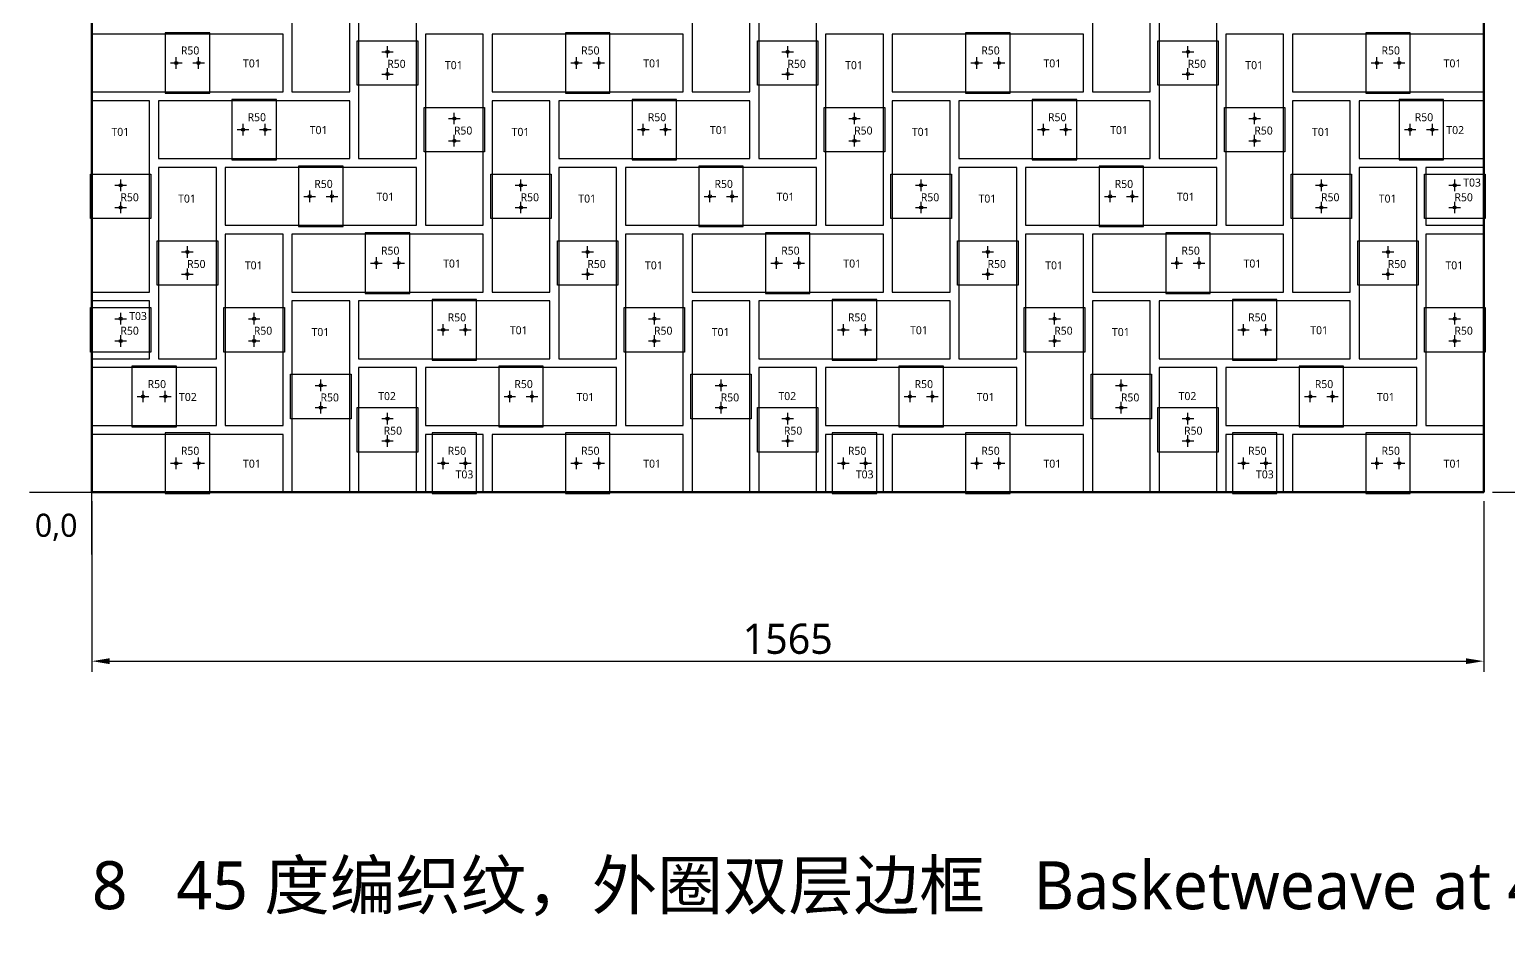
# Model space of a CAD drawing. Header units: millimetres. Extents: x -190 to 7814, y -8996 to 208.
# Drawn here: x 2502 to 4165, y -6671 to -5664 of the extents above; entities that cross this region are included whole.
import ezdxf
from ezdxf.enums import TextEntityAlignment as Align

# ---------------------------------------------------------------- set-up
doc = ezdxf.new("R2010")
doc.units = ezdxf.units.MM
for name, color, linetype in [('BOARD', 7, 'Continuous'), ('DIM', 8, 'Continuous'), ('ORIGIN', 1, 'Continuous'), ('P5_CLIP_R50', 3, 'Continuous'), ('P5_HOLE', 1, 'Continuous'), ('P5_SLIP', 7, 'Continuous'), ('P5_TXT_B', 7, 'Continuous'), ('TITLE', 7, 'Continuous')]:
    doc.layers.add(name, color=color, linetype=linetype)
doc.styles.add('CN', font='msyh.ttc')
doc.dimstyles.new('MM', dxfattribs={"dimtxt": 34, "dimasz": 20, "dimexe": 12, "dimexo": 10, "dimgap": 8, "dimtad": 1, "dimdec": 1, "dimdsep": 46, "dimtxsty": 'CN', "dimcen": 2.5, "dimazin": 3, "dimtfac": 1, "dimtmove": 0, "dimatfit": 3})

msp = doc.modelspace()

# ---------------------------------------------------------------- linework, layer by layer
at = {"layer": 'BOARD', "lineweight": 50}
msp.add_lwpolyline([(2572.5, -6183.5), (4137.5, -6183.5), (4137.5, -4768.5), (2572.5, -4768.5)], close=True, dxfattribs=at)
at = {"layer": 'ORIGIN'}
for p, q in [((2572.5, -6253.5), (2572.5, -6093.5)), ((2502.5, -6183.5), (2662.5, -6183.5))]:
    msp.add_line(p, q, dxfattribs=at)
at = {"layer": 'P5_CLIP_R50'}
for points in [[(2655, -5735), (2705, -5735), (2705, -5667), (2655, -5667)], [(3105, -5735), (3155, -5735), (3155, -5667), (3105, -5667)], [(3555, -5735), (3605, -5735), (3605, -5667), (3555, -5667)], [(4005, -5735), (4055, -5735), (4055, -5667), (4005, -5667)], [(2871, -5726), (2871, -5676), (2939, -5676), (2939, -5726)], [(3321, -5726), (3321, -5676), (3389, -5676), (3389, -5726)], [(3771, -5726), (3771, -5676), (3839, -5676), (3839, -5726)], [(2730, -5810), (2780, -5810), (2780, -5742), (2730, -5742)], [(2946, -5801), (2946, -5751), (3014, -5751), (3014, -5801)], [(3180, -5810), (3230, -5810), (3230, -5742), (3180, -5742)], [(3396, -5801), (3396, -5751), (3464, -5751), (3464, -5801)], [(3630, -5810), (3680, -5810), (3680, -5742), (3630, -5742)], [(3846, -5801), (3846, -5751), (3914, -5751), (3914, -5801)], [(4042.38, -5810), (4092.38, -5810), (4092.38, -5742), (4042.38, -5742)], [(2805, -5885), (2855, -5885), (2855, -5817), (2805, -5817)], [(3255, -5885), (3305, -5885), (3305, -5817), (3255, -5817)], [(3705, -5885), (3755, -5885), (3755, -5817), (3705, -5817)], [(2571, -5876), (2571, -5826), (2639, -5826), (2639, -5876)], [(3021, -5876), (3021, -5826), (3089, -5826), (3089, -5876)], [(3471, -5876), (3471, -5826), (3539, -5826), (3539, -5876)], [(3921, -5876), (3921, -5826), (3989, -5826), (3989, -5876)], [(4071, -5876), (4071, -5826), (4139, -5826), (4139, -5876)], [(2646, -5951), (2646, -5901), (2714, -5901), (2714, -5951)], [(2880, -5960), (2930, -5960), (2930, -5892), (2880, -5892)], [(3096, -5951), (3096, -5901), (3164, -5901), (3164, -5951)], [(3330, -5960), (3380, -5960), (3380, -5892), (3330, -5892)], [(3546, -5951), (3546, -5901), (3614, -5901), (3614, -5951)], [(3780, -5960), (3830, -5960), (3830, -5892), (3780, -5892)], [(3996, -5951), (3996, -5901), (4064, -5901), (4064, -5951)], [(2955, -6035), (3005, -6035), (3005, -5967), (2955, -5967)], [(3405, -6035), (3455, -6035), (3455, -5967), (3405, -5967)], [(3855, -6035), (3905, -6035), (3905, -5967), (3855, -5967)], [(2571, -6026), (2571, -5976), (2639, -5976), (2639, -6026)], [(2721, -6026), (2721, -5976), (2789, -5976), (2789, -6026)], [(3171, -6026), (3171, -5976), (3239, -5976), (3239, -6026)], [(3621, -6026), (3621, -5976), (3689, -5976), (3689, -6026)], [(4071, -6026), (4071, -5976), (4139, -5976), (4139, -6026)], [(2617.62, -6110), (2667.62, -6110), (2667.62, -6042), (2617.62, -6042)], [(2796, -6101), (2796, -6051), (2864, -6051), (2864, -6101)], [(3030, -6110), (3080, -6110), (3080, -6042), (3030, -6042)], [(3246, -6101), (3246, -6051), (3314, -6051), (3314, -6101)], [(3480, -6110), (3530, -6110), (3530, -6042), (3480, -6042)], [(3696, -6101), (3696, -6051), (3764, -6051), (3764, -6101)], [(3930, -6110), (3980, -6110), (3980, -6042), (3930, -6042)], [(2871, -6138.38), (2871, -6088.38), (2939, -6088.38), (2939, -6138.38)], [(3321, -6138.38), (3321, -6088.38), (3389, -6088.38), (3389, -6138.38)], [(3771, -6138.38), (3771, -6088.38), (3839, -6088.38), (3839, -6138.38)], [(2655, -6185), (2705, -6185), (2705, -6117), (2655, -6117)], [(2955, -6185), (3005, -6185), (3005, -6117), (2955, -6117)], [(3105, -6185), (3155, -6185), (3155, -6117), (3105, -6117)], [(3405, -6185), (3455, -6185), (3455, -6117), (3405, -6117)], [(3555, -6185), (3605, -6185), (3605, -6117), (3555, -6117)], [(3855, -6185), (3905, -6185), (3905, -6117), (3855, -6117)], [(4005, -6185), (4055, -6185), (4055, -6117), (4005, -6117)]]:
    msp.add_lwpolyline(points, close=True, dxfattribs=at)
at = {"layer": 'P5_HOLE'}
for p, q in [((2905, -5695), (2905, -5682)), ((3355, -5695), (3355, -5682)), ((3805, -5695), (3805, -5682)), ((2661, -5701), (2674, -5701)), ((2667.5, -5707.5), (2667.5, -5694.5)), ((2686, -5701), (2699, -5701)), ((2692.5, -5707.5), (2692.5, -5694.5)), ((2898.5, -5688.5), (2911.5, -5688.5)), ((3111, -5701), (3124, -5701)), ((3117.5, -5707.5), (3117.5, -5694.5)), ((3136, -5701), (3149, -5701)), ((3142.5, -5707.5), (3142.5, -5694.5)), ((3348.5, -5688.5), (3361.5, -5688.5)), ((3561, -5701), (3574, -5701)), ((3567.5, -5707.5), (3567.5, -5694.5)), ((3586, -5701), (3599, -5701)), ((3592.5, -5707.5), (3592.5, -5694.5)), ((3798.5, -5688.5), (3811.5, -5688.5)), ((4011, -5701), (4024, -5701)), ((4017.5, -5707.5), (4017.5, -5694.5)), ((4036, -5701), (4049, -5701)), ((4042.5, -5707.5), (4042.5, -5694.5)), ((2898.5, -5713.5), (2911.5, -5713.5)), ((2905, -5720), (2905, -5707)), ((3348.5, -5713.5), (3361.5, -5713.5)), ((3355, -5720), (3355, -5707)), ((3798.5, -5713.5), (3811.5, -5713.5)), ((3805, -5720), (3805, -5707)), ((2742.5, -5782.5), (2742.5, -5769.5)), ((2767.5, -5782.5), (2767.5, -5769.5)), ((2973.5, -5763.5), (2986.5, -5763.5)), ((2980, -5770), (2980, -5757)), ((3192.5, -5782.5), (3192.5, -5769.5)), ((3217.5, -5782.5), (3217.5, -5769.5)), ((3423.5, -5763.5), (3436.5, -5763.5)), ((3430, -5770), (3430, -5757)), ((3642.5, -5782.5), (3642.5, -5769.5)), ((3667.5, -5782.5), (3667.5, -5769.5)), ((3873.5, -5763.5), (3886.5, -5763.5)), ((3880, -5770), (3880, -5757)), ((4054.88, -5782.5), (4054.88, -5769.5)), ((4079.88, -5782.5), (4079.88, -5769.5)), ((2736, -5776), (2749, -5776)), ((2761, -5776), (2774, -5776)), ((2980, -5795), (2980, -5782)), ((3186, -5776), (3199, -5776)), ((3211, -5776), (3224, -5776)), ((3430, -5795), (3430, -5782)), ((3636, -5776), (3649, -5776)), ((3661, -5776), (3674, -5776)), ((3880, -5795), (3880, -5782)), ((4048.38, -5776), (4061.38, -5776)), ((4073.38, -5776), (4086.38, -5776)), ((2973.5, -5788.5), (2986.5, -5788.5)), ((3423.5, -5788.5), (3436.5, -5788.5)), ((3873.5, -5788.5), (3886.5, -5788.5)), ((2605, -5845), (2605, -5832)), ((3055, -5845), (3055, -5832)), ((3505, -5845), (3505, -5832)), ((3955, -5845), (3955, -5832)), ((4105, -5845), (4105, -5832)), ((2598.5, -5838.5), (2611.5, -5838.5)), ((2811, -5851), (2824, -5851)), ((2817.5, -5857.5), (2817.5, -5844.5)), ((2836, -5851), (2849, -5851)), ((2842.5, -5857.5), (2842.5, -5844.5)), ((3048.5, -5838.5), (3061.5, -5838.5)), ((3261, -5851), (3274, -5851)), ((3267.5, -5857.5), (3267.5, -5844.5)), ((3286, -5851), (3299, -5851)), ((3292.5, -5857.5), (3292.5, -5844.5)), ((3498.5, -5838.5), (3511.5, -5838.5)), ((3711, -5851), (3724, -5851)), ((3717.5, -5857.5), (3717.5, -5844.5)), ((3736, -5851), (3749, -5851)), ((3742.5, -5857.5), (3742.5, -5844.5)), ((3948.5, -5838.5), (3961.5, -5838.5)), ((4098.5, -5838.5), (4111.5, -5838.5)), ((2598.5, -5863.5), (2611.5, -5863.5)), ((2605, -5870), (2605, -5857)), ((3048.5, -5863.5), (3061.5, -5863.5)), ((3055, -5870), (3055, -5857)), ((3498.5, -5863.5), (3511.5, -5863.5)), ((3505, -5870), (3505, -5857)), ((3948.5, -5863.5), (3961.5, -5863.5)), ((3955, -5870), (3955, -5857)), ((4098.5, -5863.5), (4111.5, -5863.5)), ((4105, -5870), (4105, -5857)), ((2673.5, -5913.5), (2686.5, -5913.5)), ((2680, -5920), (2680, -5907)), ((2892.5, -5932.5), (2892.5, -5919.5)), ((2917.5, -5932.5), (2917.5, -5919.5)), ((3123.5, -5913.5), (3136.5, -5913.5)), ((3130, -5920), (3130, -5907)), ((3342.5, -5932.5), (3342.5, -5919.5)), ((3367.5, -5932.5), (3367.5, -5919.5)), ((3573.5, -5913.5), (3586.5, -5913.5)), ((3580, -5920), (3580, -5907)), ((3792.5, -5932.5), (3792.5, -5919.5)), ((3817.5, -5932.5), (3817.5, -5919.5)), ((4023.5, -5913.5), (4036.5, -5913.5)), ((4030, -5920), (4030, -5907)), ((2680, -5945), (2680, -5932)), ((2886, -5926), (2899, -5926)), ((2911, -5926), (2924, -5926)), ((3130, -5945), (3130, -5932)), ((3336, -5926), (3349, -5926)), ((3361, -5926), (3374, -5926)), ((3580, -5945), (3580, -5932)), ((3786, -5926), (3799, -5926)), ((3811, -5926), (3824, -5926)), ((4030, -5945), (4030, -5932)), ((2673.5, -5938.5), (2686.5, -5938.5)), ((3123.5, -5938.5), (3136.5, -5938.5)), ((3573.5, -5938.5), (3586.5, -5938.5)), ((4023.5, -5938.5), (4036.5, -5938.5)), ((2605, -5995), (2605, -5982)), ((2755, -5995), (2755, -5982)), ((3205, -5995), (3205, -5982)), ((3655, -5995), (3655, -5982)), ((4105, -5995), (4105, -5982)), ((2598.5, -5988.5), (2611.5, -5988.5)), ((2748.5, -5988.5), (2761.5, -5988.5)), ((2961, -6001), (2974, -6001)), ((2967.5, -6007.5), (2967.5, -5994.5)), ((2986, -6001), (2999, -6001)), ((2992.5, -6007.5), (2992.5, -5994.5)), ((3198.5, -5988.5), (3211.5, -5988.5)), ((3411, -6001), (3424, -6001)), ((3417.5, -6007.5), (3417.5, -5994.5)), ((3436, -6001), (3449, -6001)), ((3442.5, -6007.5), (3442.5, -5994.5)), ((3648.5, -5988.5), (3661.5, -5988.5)), ((3861, -6001), (3874, -6001)), ((3867.5, -6007.5), (3867.5, -5994.5)), ((3886, -6001), (3899, -6001)), ((3892.5, -6007.5), (3892.5, -5994.5)), ((4098.5, -5988.5), (4111.5, -5988.5)), ((2598.5, -6013.5), (2611.5, -6013.5)), ((2605, -6020), (2605, -6007)), ((2748.5, -6013.5), (2761.5, -6013.5)), ((2755, -6020), (2755, -6007)), ((3198.5, -6013.5), (3211.5, -6013.5)), ((3205, -6020), (3205, -6007)), ((3648.5, -6013.5), (3661.5, -6013.5)), ((3655, -6020), (3655, -6007)), ((4098.5, -6013.5), (4111.5, -6013.5)), ((4105, -6020), (4105, -6007)), ((2823.5, -6063.5), (2836.5, -6063.5)), ((2830, -6070), (2830, -6057)), ((3273.5, -6063.5), (3286.5, -6063.5)), ((3280, -6070), (3280, -6057)), ((3723.5, -6063.5), (3736.5, -6063.5)), ((3730, -6070), (3730, -6057)), ((2623.62, -6076), (2636.62, -6076)), ((2630.12, -6082.5), (2630.12, -6069.5)), ((2648.62, -6076), (2661.62, -6076)), ((2655.12, -6082.5), (2655.12, -6069.5)), ((2830, -6095), (2830, -6082)), ((3036, -6076), (3049, -6076)), ((3042.5, -6082.5), (3042.5, -6069.5)), ((3061, -6076), (3074, -6076)), ((3067.5, -6082.5), (3067.5, -6069.5)), ((3280, -6095), (3280, -6082)), ((3486, -6076), (3499, -6076)), ((3492.5, -6082.5), (3492.5, -6069.5)), ((3511, -6076), (3524, -6076)), ((3517.5, -6082.5), (3517.5, -6069.5)), ((3730, -6095), (3730, -6082)), ((3936, -6076), (3949, -6076)), ((3942.5, -6082.5), (3942.5, -6069.5)), ((3961, -6076), (3974, -6076)), ((3967.5, -6082.5), (3967.5, -6069.5)), ((2823.5, -6088.5), (2836.5, -6088.5)), ((2898.5, -6100.88), (2911.5, -6100.88)), ((2905, -6107.38), (2905, -6094.38)), ((3273.5, -6088.5), (3286.5, -6088.5)), ((3348.5, -6100.88), (3361.5, -6100.88)), ((3355, -6107.38), (3355, -6094.38)), ((3723.5, -6088.5), (3736.5, -6088.5)), ((3798.5, -6100.88), (3811.5, -6100.88)), ((3805, -6107.38), (3805, -6094.38)), ((2898.5, -6125.88), (2911.5, -6125.88)), ((2905, -6132.38), (2905, -6119.38)), ((3348.5, -6125.88), (3361.5, -6125.88)), ((3355, -6132.38), (3355, -6119.38)), ((3798.5, -6125.88), (3811.5, -6125.88)), ((3805, -6132.38), (3805, -6119.38)), ((2661, -6151), (2674, -6151)), ((2667.5, -6157.5), (2667.5, -6144.5)), ((2686, -6151), (2699, -6151)), ((2692.5, -6157.5), (2692.5, -6144.5)), ((2961, -6151), (2974, -6151)), ((2967.5, -6157.5), (2967.5, -6144.5)), ((2986, -6151), (2999, -6151)), ((2992.5, -6157.5), (2992.5, -6144.5)), ((3111, -6151), (3124, -6151)), ((3117.5, -6157.5), (3117.5, -6144.5)), ((3136, -6151), (3149, -6151)), ((3142.5, -6157.5), (3142.5, -6144.5)), ((3411, -6151), (3424, -6151)), ((3417.5, -6157.5), (3417.5, -6144.5)), ((3436, -6151), (3449, -6151)), ((3442.5, -6157.5), (3442.5, -6144.5)), ((3561, -6151), (3574, -6151)), ((3567.5, -6157.5), (3567.5, -6144.5)), ((3586, -6151), (3599, -6151)), ((3592.5, -6157.5), (3592.5, -6144.5)), ((3861, -6151), (3874, -6151)), ((3867.5, -6157.5), (3867.5, -6144.5)), ((3886, -6151), (3899, -6151)), ((3892.5, -6157.5), (3892.5, -6144.5)), ((4011, -6151), (4024, -6151)), ((4017.5, -6157.5), (4017.5, -6144.5)), ((4036, -6151), (4049, -6151)), ((4042.5, -6157.5), (4042.5, -6144.5))]:
    msp.add_line(p, q, dxfattribs=at)
for centre in [(2905, -5688.5), (3355, -5688.5), (3805, -5688.5), (2667.5, -5701), (2692.5, -5701), (3117.5, -5701), (3142.5, -5701), (3567.5, -5701), (3592.5, -5701), (4017.5, -5701), (4042.5, -5701), (2905, -5713.5), (3355, -5713.5), (3805, -5713.5), (2980, -5763.5), (3430, -5763.5), (3880, -5763.5), (2742.5, -5776), (2767.5, -5776), (3192.5, -5776), (3217.5, -5776), (3642.5, -5776), (3667.5, -5776), (4054.88, -5776), (4079.88, -5776), (2980, -5788.5), (3430, -5788.5), (3880, -5788.5), (2605, -5838.5), (2817.5, -5851), (2842.5, -5851), (3055, -5838.5), (3267.5, -5851), (3292.5, -5851), (3505, -5838.5), (3717.5, -5851), (3742.5, -5851), (3955, -5838.5), (4105, -5838.5), (2605, -5863.5), (3055, -5863.5), (3505, -5863.5), (3955, -5863.5), (4105, -5863.5), (2680, -5913.5), (3130, -5913.5), (3580, -5913.5), (4030, -5913.5), (2892.5, -5926), (2917.5, -5926), (3342.5, -5926), (3367.5, -5926), (3792.5, -5926), (3817.5, -5926), (2680, -5938.5), (3130, -5938.5), (3580, -5938.5), (4030, -5938.5), (2605, -5988.5), (2755, -5988.5), (2967.5, -6001), (2992.5, -6001), (3205, -5988.5), (3417.5, -6001), (3442.5, -6001), (3655, -5988.5), (3867.5, -6001), (3892.5, -6001), (4105, -5988.5), (2605, -6013.5), (2755, -6013.5), (3205, -6013.5), (3655, -6013.5), (4105, -6013.5), (2830, -6063.5), (3280, -6063.5), (3730, -6063.5), (2630.12, -6076), (2655.12, -6076), (3042.5, -6076), (3067.5, -6076), (3492.5, -6076), (3517.5, -6076), (3942.5, -6076), (3967.5, -6076), (2830, -6088.5), (2905, -6100.88), (3280, -6088.5), (3355, -6100.88), (3730, -6088.5), (3805, -6100.88), (2905, -6125.88), (3355, -6125.88), (3805, -6125.88), (2667.5, -6151), (2692.5, -6151), (2967.5, -6151), (2992.5, -6151), (3117.5, -6151), (3142.5, -6151), (3417.5, -6151), (3442.5, -6151), (3567.5, -6151), (3592.5, -6151), (3867.5, -6151), (3892.5, -6151), (4017.5, -6151), (4042.5, -6151)]:
    msp.add_circle(centre, 1.75, dxfattribs=at)
at = {"layer": 'P5_SLIP'}
for points in [[(2797.5, -5733.5), (2862.5, -5733.5), (2862.5, -5518.5), (2797.5, -5518.5)], [(3247.5, -5733.5), (3312.5, -5733.5), (3312.5, -5518.5), (3247.5, -5518.5)], [(3697.5, -5733.5), (3762.5, -5733.5), (3762.5, -5518.5), (3697.5, -5518.5)], [(2872.5, -5808.5), (2937.5, -5808.5), (2937.5, -5593.5), (2872.5, -5593.5)], [(3322.5, -5808.5), (3387.5, -5808.5), (3387.5, -5593.5), (3322.5, -5593.5)], [(3772.5, -5808.5), (3837.5, -5808.5), (3837.5, -5593.5), (3772.5, -5593.5)], [(2572.5, -5733.5), (2787.5, -5733.5), (2787.5, -5668.5), (2572.5, -5668.5)], [(2947.5, -5883.5), (3012.5, -5883.5), (3012.5, -5668.5), (2947.5, -5668.5)], [(3022.5, -5733.5), (3237.5, -5733.5), (3237.5, -5668.5), (3022.5, -5668.5)], [(3397.5, -5883.5), (3462.5, -5883.5), (3462.5, -5668.5), (3397.5, -5668.5)], [(3472.5, -5733.5), (3687.5, -5733.5), (3687.5, -5668.5), (3472.5, -5668.5)], [(3847.5, -5883.5), (3912.5, -5883.5), (3912.5, -5668.5), (3847.5, -5668.5)], [(3922.5, -5733.5), (4137.5, -5733.5), (4137.5, -5668.5), (3922.5, -5668.5)], [(2572.5, -5958.5), (2637.5, -5958.5), (2637.5, -5743.5), (2572.5, -5743.5)], [(2647.5, -5808.5), (2862.5, -5808.5), (2862.5, -5743.5), (2647.5, -5743.5)], [(3022.5, -5958.5), (3087.5, -5958.5), (3087.5, -5743.5), (3022.5, -5743.5)], [(3097.5, -5808.5), (3312.5, -5808.5), (3312.5, -5743.5), (3097.5, -5743.5)], [(3472.5, -5958.5), (3537.5, -5958.5), (3537.5, -5743.5), (3472.5, -5743.5)], [(3547.5, -5808.5), (3762.5, -5808.5), (3762.5, -5743.5), (3547.5, -5743.5)], [(3922.5, -5958.5), (3987.5, -5958.5), (3987.5, -5743.5), (3922.5, -5743.5)], [(3997.5, -5808.5), (4137.5, -5808.5), (4137.5, -5743.5), (3997.5, -5743.5)], [(2647.5, -6033.5), (2712.5, -6033.5), (2712.5, -5818.5), (2647.5, -5818.5)], [(2722.5, -5883.5), (2937.5, -5883.5), (2937.5, -5818.5), (2722.5, -5818.5)], [(3097.5, -6033.5), (3162.5, -6033.5), (3162.5, -5818.5), (3097.5, -5818.5)], [(3172.5, -5883.5), (3387.5, -5883.5), (3387.5, -5818.5), (3172.5, -5818.5)], [(3547.5, -6033.5), (3612.5, -6033.5), (3612.5, -5818.5), (3547.5, -5818.5)], [(3622.5, -5883.5), (3837.5, -5883.5), (3837.5, -5818.5), (3622.5, -5818.5)], [(3997.5, -6033.5), (4062.5, -6033.5), (4062.5, -5818.5), (3997.5, -5818.5)], [(4072.5, -5883.5), (4137.5, -5883.5), (4137.5, -5818.5), (4072.5, -5818.5)], [(2722.5, -6108.5), (2787.5, -6108.5), (2787.5, -5893.5), (2722.5, -5893.5)], [(2797.5, -5958.5), (3012.5, -5958.5), (3012.5, -5893.5), (2797.5, -5893.5)], [(3172.5, -6108.5), (3237.5, -6108.5), (3237.5, -5893.5), (3172.5, -5893.5)], [(3247.5, -5958.5), (3462.5, -5958.5), (3462.5, -5893.5), (3247.5, -5893.5)], [(3622.5, -6108.5), (3687.5, -6108.5), (3687.5, -5893.5), (3622.5, -5893.5)], [(3697.5, -5958.5), (3912.5, -5958.5), (3912.5, -5893.5), (3697.5, -5893.5)], [(4072.5, -6108.5), (4137.5, -6108.5), (4137.5, -5893.5), (4072.5, -5893.5)], [(2572.5, -6033.5), (2637.5, -6033.5), (2637.5, -5968.5), (2572.5, -5968.5)], [(2797.5, -6183.5), (2862.5, -6183.5), (2862.5, -5968.5), (2797.5, -5968.5)], [(2872.5, -6033.5), (3087.5, -6033.5), (3087.5, -5968.5), (2872.5, -5968.5)], [(3247.5, -6183.5), (3312.5, -6183.5), (3312.5, -5968.5), (3247.5, -5968.5)], [(3322.5, -6033.5), (3537.5, -6033.5), (3537.5, -5968.5), (3322.5, -5968.5)], [(3697.5, -6183.5), (3762.5, -6183.5), (3762.5, -5968.5), (3697.5, -5968.5)], [(3772.5, -6033.5), (3987.5, -6033.5), (3987.5, -5968.5), (3772.5, -5968.5)], [(2572.5, -6108.5), (2712.5, -6108.5), (2712.5, -6043.5), (2572.5, -6043.5)], [(2872.5, -6183.5), (2937.5, -6183.5), (2937.5, -6043.5), (2872.5, -6043.5)], [(2947.5, -6108.5), (3162.5, -6108.5), (3162.5, -6043.5), (2947.5, -6043.5)], [(3322.5, -6183.5), (3387.5, -6183.5), (3387.5, -6043.5), (3322.5, -6043.5)], [(3397.5, -6108.5), (3612.5, -6108.5), (3612.5, -6043.5), (3397.5, -6043.5)], [(3772.5, -6183.5), (3837.5, -6183.5), (3837.5, -6043.5), (3772.5, -6043.5)], [(3847.5, -6108.5), (4062.5, -6108.5), (4062.5, -6043.5), (3847.5, -6043.5)], [(2572.5, -6183.5), (2787.5, -6183.5), (2787.5, -6118.5), (2572.5, -6118.5)], [(2947.5, -6183.5), (3012.5, -6183.5), (3012.5, -6118.5), (2947.5, -6118.5)], [(3022.5, -6183.5), (3237.5, -6183.5), (3237.5, -6118.5), (3022.5, -6118.5)], [(3397.5, -6183.5), (3462.5, -6183.5), (3462.5, -6118.5), (3397.5, -6118.5)], [(3472.5, -6183.5), (3687.5, -6183.5), (3687.5, -6118.5), (3472.5, -6118.5)], [(3847.5, -6183.5), (3912.5, -6183.5), (3912.5, -6118.5), (3847.5, -6118.5)], [(3922.5, -6183.5), (4137.5, -6183.5), (4137.5, -6118.5), (3922.5, -6118.5)]]:
    msp.add_lwpolyline(points, close=True, dxfattribs=at)

# ---------------------------------------------------------------- texts
at = {"layer": 'ORIGIN', "style": 'CN'}
msp.add_text('0,0', height=26, dxfattribs=at).set_placement((2508.5, -6241.5), align=Align.BOTTOM_LEFT)
at = {"layer": 'P5_CLIP_R50', "style": 'CN'}
for p in [(2683, -5687), (3133, -5687), (3583, -5687), (4033, -5687), (2915, -5702), (3365, -5702), (3815, -5702), (2758, -5762), (3208, -5762), (3658, -5762), (4070.38, -5762), (2990, -5777), (3440, -5777), (3890, -5777), (2833, -5837), (3283, -5837), (3733, -5837), (2615, -5852), (3065, -5852), (3515, -5852), (3965, -5852), (4115, -5852), (2908, -5912), (3358, -5912), (3808, -5912), (2690, -5927), (3140, -5927), (3590, -5927), (4040, -5927), (2983, -5987), (3433, -5987), (3883, -5987), (2615, -6002), (2765, -6002), (3215, -6002), (3665, -6002), (4115, -6002), (2645.62, -6062), (3058, -6062), (3508, -6062), (3958, -6062), (2840, -6077), (3290, -6077), (3740, -6077), (2911, -6114.38), (3361, -6114.38), (3811, -6114.38), (2683, -6137), (2983, -6137), (3133, -6137), (3433, -6137), (3583, -6137), (3883, -6137), (4033, -6137)]:
    msp.add_text('R50', height=9, dxfattribs=at).set_placement(p, align=Align.MIDDLE_CENTER)
at = {"layer": 'P5_TXT_B', "style": 'CN'}
for s, p in [('T01', (2752.5, -5701.5)), ('T01', (2979.5, -5703.5)), ('T01', (3202.5, -5701.5)), ('T01', (3429.5, -5703.5)), ('T01', (3652.5, -5701.5)), ('T01', (3879.5, -5703.5)), ('T01', (4102.5, -5701.5)), ('T01', (2604.5, -5778.5)), ('T01', (2827.5, -5776.5)), ('T01', (3054.5, -5778.5)), ('T01', (3277.5, -5776.5)), ('T01', (3504.5, -5778.5)), ('T01', (3727.5, -5776.5)), ('T01', (3954.5, -5778.5)), ('T02', (4105.5, -5776.5)), ('T03', (4124.5, -5835.5)), ('T01', (2679.5, -5853.5)), ('T01', (2902.5, -5851.5)), ('T01', (3129.5, -5853.5)), ('T01', (3352.5, -5851.5)), ('T01', (3579.5, -5853.5)), ('T01', (3802.5, -5851.5)), ('T01', (4029.5, -5853.5)), ('T01', (2754.5, -5928.5)), ('T01', (2977.5, -5926.5)), ('T01', (3204.5, -5928.5)), ('T01', (3427.5, -5926.5)), ('T01', (3654.5, -5928.5)), ('T01', (3877.5, -5926.5)), ('T01', (4104.5, -5928.5)), ('T03', (2624.5, -5985.5)), ('T01', (2829.5, -6003.5)), ('T01', (3052.5, -6001.5)), ('T01', (3279.5, -6003.5)), ('T01', (3502.5, -6001.5)), ('T01', (3729.5, -6003.5)), ('T01', (3952.5, -6001.5)), ('T02', (2680.5, -6076.5)), ('T02', (2904.5, -6075.5)), ('T01', (3127.5, -6076.5)), ('T02', (3354.5, -6075.5)), ('T01', (3577.5, -6076.5)), ('T02', (3804.5, -6075.5)), ('T01', (4027.5, -6076.5)), ('T01', (2752.5, -6151.5)), ('T01', (3202.5, -6151.5)), ('T01', (3652.5, -6151.5)), ('T01', (4102.5, -6151.5)), ('T03', (2991.5, -6163.5)), ('T03', (3441.5, -6163.5)), ('T03', (3891.5, -6163.5))]:
    msp.add_text(s, height=9, dxfattribs=at).set_placement(p, align=Align.MIDDLE_CENTER)
at = {"layer": 'TITLE', "style": 'CN'}
msp.add_text('8   45 度编织纹，外圈双层边框   Basketweave at 45 deg inside a', height=54, dxfattribs=at).set_placement((2572.5, -6668.6), align=Align.BOTTOM_LEFT)

# ---------------------------------------------------------------- dimensions: what is measured, and where the dimension line sits
at = {"layer": 'DIM'}
msp.add_linear_dim(base=(4327.5, -6183.5), p1=(4137.5, -6183.5), p2=(4137.5, -4768.5), angle=90, dimstyle='MM', dxfattribs=at).render()
msp.add_linear_dim(base=(2572.5, -6373.5), p1=(2572.5, -6183.5), p2=(4137.5, -6183.5), dimstyle='MM', dxfattribs=at).render()

doc.saveas('drawing.dxf')
